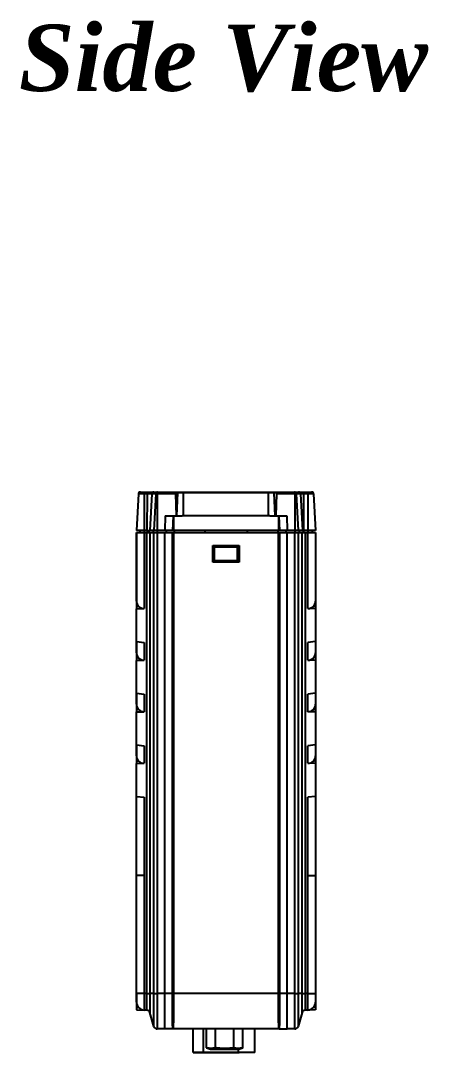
# Model space of a CAD drawing. Extents: x 322 to 1472, y 144 to 807.
# Drawn here: x 557.3 to 618.8, y 309.8 to 465.3 of the extents above; entities that cross this region are included whole.
import ezdxf

# ---------------------------------------------------------------- set-up
doc = ezdxf.new("R2010")
doc.units = 0
doc.header["$LTSCALE"] = 2
doc.layers.get('0').update_dxf_attribs({"linetype": 'CONTINUOUS'})
doc.styles.get("Standard").update_dxf_attribs({"font": 'TIMES.TTF'})

msp = doc.modelspace()

# ---------------------------------------------------------------- linework, layer by layer
at = {"color": 7, "linetype": 'CONTINUOUS'}
for p, q in [((575.089, 393.955), (574.8, 388.439)), ((575.96, 393.955), (575.089, 393.955)), ((575.389, 394.239), (575.973, 394.239)), ((575.96, 393.955), (575.948, 388.439)), ((576.395, 393.955), (575.96, 393.955)), ((575.973, 394.239), (576.408, 394.239)), ((576.395, 393.955), (576.382, 388.439)), ((577.119, 393.955), (576.395, 393.955)), ((576.408, 394.239), (577.407, 394.239)), ((577.119, 393.955), (576.841, 388.439)), ((577.724, 393.955), (577.119, 393.955)), ((577.407, 394.239), (577.994, 394.239)), ((577.724, 393.955), (577.446, 388.439)), ((577.927, 393.955), (577.927, 388.439)), ((580.684, 393.955), (577.927, 393.955)), ((577.994, 394.239), (580.674, 394.239)), ((580.674, 394.239), (595.926, 394.239)), ((580.684, 393.955), (580.8, 390.639)), ((580.9, 390.639), (581.022, 394.139)), ((581.9, 394.139), (581.022, 394.139)), ((581.9, 390.639), (581.9, 394.139)), ((594.7, 394.139), (581.9, 394.139)), ((594.7, 390.639), (594.7, 394.139)), ((595.578, 394.139), (594.7, 394.139)), ((595.7, 390.639), (595.578, 394.139)), ((595.916, 393.955), (595.8, 390.639)), ((598.673, 393.955), (595.916, 393.955)), ((595.926, 394.239), (598.606, 394.239)), ((598.606, 394.239), (599.253, 394.239)), ((598.673, 393.955), (598.673, 388.439)), ((598.876, 393.955), (599.154, 388.439)), ((599.541, 393.955), (598.876, 393.955)), ((599.253, 394.239), (599.976, 394.239)), ((599.541, 393.955), (599.818, 388.439)), ((599.989, 393.955), (599.541, 393.955)), ((599.976, 394.239), (600.627, 394.239)), ((599.989, 393.955), (600.002, 388.439)), ((600.64, 393.955), (599.989, 393.955)), ((600.627, 394.239), (601.211, 394.239)), ((600.64, 393.955), (600.652, 388.439)), ((601.511, 393.955), (600.64, 393.955)), ((601.511, 393.955), (601.8, 388.439)), ((580.727, 392.739), (580.973, 392.739)), ((580.73, 392.639), (580.97, 392.639)), ((595.627, 392.739), (595.873, 392.739)), ((595.63, 392.639), (595.87, 392.639)), ((579.123, 390.639), (579.076, 388.439)), ((579.123, 390.639), (580.322, 390.639)), ((580.322, 390.639), (580.242, 388.439)), ((580.322, 390.639), (580.381, 390.639)), ((580.381, 390.639), (580.381, 388.439)), ((580.381, 390.639), (581.696, 390.639)), ((580.935, 391.64), (580.765, 391.64)), ((581.9, 390.639), (581.696, 390.639)), ((594.7, 390.639), (581.9, 390.639)), ((594.904, 390.639), (594.7, 390.639)), ((594.904, 390.639), (596.219, 390.639)), ((595.835, 391.64), (595.665, 391.64)), ((596.219, 390.639), (596.219, 388.439)), ((596.219, 390.639), (596.278, 390.639)), ((596.278, 390.639), (596.358, 388.439)), ((596.278, 390.639), (597.477, 390.639)), ((597.477, 390.639), (597.524, 388.439)), ((575.948, 388.439), (574.8, 388.439)), ((574.8, 377.805), (574.8, 388.139)), ((574.8, 388.139), (575.948, 388.139)), ((574.8, 388.139), (574.8, 376.656)), ((574.8, 388.139), (574.8, 388.139)), ((575.295, 388.439), (575.3, 388.139)), ((576.382, 388.439), (575.948, 388.439)), ((575.948, 388.139), (575.948, 376.691)), ((575.948, 388.139), (576.382, 388.139)), ((575.969, 388.439), (575.969, 388.139)), ((576.382, 388.439), (576.841, 388.439)), ((576.382, 318.639), (576.382, 388.139)), ((576.382, 388.139), (576.841, 388.139)), ((576.404, 388.439), (576.404, 388.139)), ((577.446, 388.439), (576.841, 388.439)), ((576.841, 388.139), (576.841, 318.639)), ((576.841, 388.139), (577.446, 388.139)), ((577.317, 388.439), (577.322, 388.139)), ((577.927, 388.439), (577.446, 388.439)), ((577.446, 318.639), (577.446, 388.139)), ((577.446, 388.139), (577.927, 388.139)), ((577.923, 388.439), (577.927, 388.139)), ((579.076, 388.439), (577.927, 388.439)), ((577.927, 388.139), (577.927, 318.639)), ((577.927, 388.139), (579.076, 388.139)), ((580.242, 388.439), (579.076, 388.439)), ((579.076, 318.639), (579.076, 388.139)), ((579.076, 388.139), (580.242, 388.139)), ((579.276, 388.439), (579.278, 388.139)), ((580.381, 388.439), (580.242, 388.439)), ((580.242, 318.639), (580.242, 388.139)), ((585.124, 388.439), (580.381, 388.439)), ((580.381, 388.139), (580.381, 318.639)), ((580.381, 388.139), (596.219, 388.139)), ((580.5, 388.439), (580.502, 388.139)), ((591.476, 388.439), (585.124, 388.439)), ((585.124, 388.439), (585.124, 388.139)), ((596.219, 388.439), (591.476, 388.439)), ((591.476, 388.439), (591.476, 388.139)), ((596.1, 388.439), (596.098, 388.139)), ((596.358, 388.439), (596.219, 388.439)), ((596.219, 318.639), (596.219, 388.139)), ((597.524, 388.439), (596.358, 388.439)), ((596.358, 388.139), (596.358, 318.639)), ((596.358, 388.139), (597.524, 388.139)), ((597.324, 388.439), (597.322, 388.139)), ((598.673, 388.439), (597.524, 388.439)), ((597.524, 318.639), (597.524, 388.139)), ((597.524, 388.139), (598.673, 388.139)), ((599.154, 388.439), (598.673, 388.439)), ((598.677, 388.439), (598.673, 388.139)), ((598.673, 318.639), (598.673, 388.139)), ((598.673, 388.139), (599.154, 388.139)), ((599.818, 388.439), (599.154, 388.439)), ((599.154, 388.139), (599.154, 318.639)), ((599.154, 388.139), (599.759, 388.139)), ((599.343, 388.439), (599.338, 388.139)), ((599.759, 318.639), (599.759, 388.139)), ((599.759, 388.139), (600.218, 388.139)), ((599.818, 388.439), (600.002, 388.439)), ((599.98, 388.439), (599.98, 388.139)), ((600.652, 388.439), (600.002, 388.439)), ((600.218, 388.139), (600.218, 318.639)), ((600.218, 388.139), (600.652, 388.139)), ((600.631, 388.439), (600.631, 388.139)), ((601.8, 388.439), (600.652, 388.439)), ((600.652, 376.691), (600.652, 388.139)), ((600.652, 388.139), (601.8, 388.139)), ((601.305, 388.439), (601.3, 388.139)), ((601.8, 388.139), (601.8, 377.805)), ((601.8, 388.139), (601.8, 376.656)), ((586.3, 386.179), (590.3, 386.179)), ((586.3, 383.679), (586.3, 386.179)), ((586.337, 386.142), (586.3, 386.179)), ((586.337, 386.142), (590.263, 386.142)), ((586.338, 383.717), (586.337, 386.142)), ((586.55, 386.079), (586.55, 386.142)), ((590.05, 386.079), (586.55, 386.079)), ((586.55, 385.987), (586.55, 386.079)), ((586.55, 385.987), (590.05, 385.987)), ((586.55, 383.921), (586.55, 385.987)), ((590.05, 386.142), (590.05, 386.079)), ((590.05, 385.987), (590.05, 386.079)), ((590.05, 383.921), (590.05, 385.987)), ((590.263, 386.142), (590.262, 383.717)), ((590.263, 386.142), (590.3, 386.179)), ((590.3, 386.179), (590.3, 383.679)), ((586.338, 383.717), (586.3, 383.679)), ((590.3, 383.679), (586.3, 383.679)), ((590.262, 383.717), (586.338, 383.717)), ((586.55, 383.921), (590.05, 383.921)), ((586.55, 383.82), (586.55, 383.921)), ((586.55, 383.82), (588.051, 383.82)), ((586.55, 383.818), (586.55, 383.82)), ((586.55, 383.818), (588.051, 383.818)), ((588.051, 383.82), (588.054, 383.739)), ((588.546, 383.739), (588.054, 383.739)), ((588.549, 383.82), (588.546, 383.739)), ((588.549, 383.82), (590.05, 383.82)), ((588.549, 383.818), (590.05, 383.818)), ((590.05, 383.82), (590.05, 383.921)), ((590.05, 383.82), (590.05, 383.818)), ((590.262, 383.717), (590.3, 383.679)), ((574.8, 376.656), (575.948, 376.691)), ((574.8, 371.706), (574.8, 376.656)), ((601.8, 376.656), (600.652, 376.691)), ((601.8, 376.656), (601.8, 371.706)), ((574.8, 371.706), (575.948, 371.571)), ((574.8, 371.706), (574.8, 368.878)), ((574.8, 370.027), (574.8, 371.706)), ((601.8, 371.706), (600.652, 371.571)), ((601.8, 371.706), (601.8, 368.878)), ((601.8, 371.706), (601.8, 370.027)), ((575.948, 371.571), (575.948, 368.913)), ((600.652, 368.913), (600.652, 371.571)), ((574.8, 368.878), (575.948, 368.913)), ((574.8, 363.928), (574.8, 368.878)), ((601.8, 368.878), (600.652, 368.913)), ((601.8, 368.878), (601.8, 363.928)), ((574.8, 363.928), (575.948, 363.793)), ((574.8, 363.928), (574.8, 361.1)), ((574.8, 362.248), (574.8, 363.928)), ((601.8, 363.928), (600.652, 363.793)), ((601.8, 363.928), (601.8, 361.1)), ((601.8, 363.928), (601.8, 362.248)), ((575.948, 363.793), (575.948, 361.135)), ((600.652, 361.135), (600.652, 363.793)), ((574.8, 361.1), (575.948, 361.135)), ((574.8, 356.15), (574.8, 361.1)), ((601.8, 361.1), (600.652, 361.135)), ((601.8, 361.1), (601.8, 356.15)), ((574.8, 356.15), (575.948, 356.015)), ((574.8, 356.15), (574.8, 353.322)), ((574.8, 354.47), (574.8, 356.15)), ((601.8, 356.15), (600.652, 356.015)), ((601.8, 356.15), (601.8, 353.322)), ((601.8, 356.15), (601.8, 354.47)), ((575.948, 356.015), (575.948, 353.357)), ((600.652, 353.357), (600.652, 356.015)), ((574.8, 353.322), (575.948, 353.357)), ((574.8, 348.372), (574.8, 353.322)), ((601.8, 353.322), (600.652, 353.357)), ((601.8, 353.322), (601.8, 348.372)), ((574.8, 348.372), (575.948, 348.237)), ((574.8, 336.439), (574.8, 348.372)), ((601.8, 348.372), (600.652, 348.237)), ((601.8, 348.372), (601.8, 336.439)), ((575.948, 348.237), (575.948, 336.439)), ((600.652, 336.439), (600.652, 348.237)), ((575.948, 336.439), (574.8, 336.439)), ((574.8, 318.639), (574.8, 336.439)), ((575.948, 336.439), (575.948, 318.639)), ((600.652, 318.639), (600.652, 336.439)), ((600.652, 336.439), (601.8, 336.439)), ((601.8, 336.439), (601.8, 318.639)), ((575.948, 318.639), (574.8, 318.639)), ((574.8, 317.373), (574.8, 318.639)), ((574.8, 318.639), (574.8, 316.224)), ((576.382, 318.639), (575.948, 318.639)), ((575.948, 318.639), (575.948, 316.174)), ((576.382, 318.639), (576.841, 318.639)), ((576.382, 316.155), (576.382, 318.639)), ((577.446, 318.639), (576.841, 318.639)), ((576.841, 318.639), (576.841, 315.793)), ((577.446, 318.639), (577.927, 318.639)), ((577.446, 313.683), (577.446, 318.639)), ((579.076, 318.639), (577.927, 318.639)), ((577.927, 318.639), (577.927, 313.321)), ((580.242, 318.639), (579.076, 318.639)), ((596.219, 318.639), (580.381, 318.639)), ((597.524, 318.639), (596.358, 318.639)), ((598.673, 318.639), (597.524, 318.639)), ((598.673, 313.321), (598.673, 318.639)), ((598.673, 318.639), (599.154, 318.639)), ((599.154, 318.639), (599.154, 313.683)), ((599.759, 318.639), (599.154, 318.639)), ((599.759, 315.793), (599.759, 318.639)), ((599.759, 318.639), (600.218, 318.639)), ((600.218, 318.639), (600.218, 316.155)), ((600.652, 318.639), (600.218, 318.639)), ((600.652, 316.174), (600.652, 318.639)), ((600.652, 318.639), (601.8, 318.639)), ((601.8, 318.639), (601.8, 317.373)), ((601.8, 318.639), (601.8, 316.224)), ((574.8, 316.224), (575.948, 316.174)), ((576.382, 316.155), (575.948, 316.174)), ((577.446, 313.683), (576.841, 315.793)), ((599.759, 315.793), (599.154, 313.683)), ((600.652, 316.174), (600.218, 316.155)), ((601.8, 316.224), (600.652, 316.174)), ((579.076, 313.321), (577.927, 313.321)), ((580.3, 313.321), (579.076, 313.321)), ((596.3, 313.321), (580.3, 313.321)), ((583.335, 309.791), (583.335, 313.321)), ((585.343, 310.484), (585.343, 313.321)), ((586.714, 310.484), (586.714, 313.321)), ((589.457, 310.484), (589.457, 313.321)), ((590.828, 310.484), (590.828, 313.321)), ((592.635, 309.791), (592.635, 313.321)), ((596.3, 313.321), (597.524, 313.321)), ((598.673, 313.321), (597.524, 313.321)), ((583.335, 309.791), (583.335, 309.791)), ((583.735, 309.791), (583.735, 309.791)), ((590.209, 309.791), (584.909, 309.791)), ((584.909, 309.791), (590.209, 309.791)), ((590.294, 309.791), (584.994, 309.791)), ((584.994, 309.791), (590.294, 309.791)), ((585.343, 310.484), (585.96, 310.291)), ((586.565, 309.791), (586.765, 309.791)), ((589.405, 309.791), (589.605, 309.791)), ((589.405, 309.791), (589.605, 309.791)), ((590.21, 310.291), (590.828, 310.484)), ((592.235, 309.791), (592.235, 309.791)), ((592.635, 309.791), (592.635, 309.791))]:
    msp.add_line(p, q, dxfattribs=at)
at = {"color": 8, "linetype": 'CONTINUOUS'}
for p, q in [((584.909, 309.791), (584.909, 313.321)), ((584.994, 309.791), (584.994, 309.791)), ((590.209, 309.791), (590.209, 310.291)), ((590.294, 309.791), (590.294, 309.791))]:
    msp.add_line(p, q, dxfattribs=at)
at = {"color": 7, "linetype": 'CONTINUOUS', "flags": 128}
for points in [[(580.674, 394.239), (580.674, 394.234), (580.675, 394.218), (580.676, 394.192), (580.677, 394.157), (580.679, 394.114), (580.68, 394.065), (580.682, 394.011), (580.684, 393.955)], [(595.916, 393.955), (595.918, 394.011), (595.92, 394.065), (595.921, 394.114), (595.923, 394.157), (595.924, 394.192), (595.925, 394.218), (595.926, 394.234), (595.926, 394.239)], [(584.909, 309.791), (584.585, 309.791), (584.283, 309.791), (584.012, 309.791), (583.778, 309.791), (583.588, 309.791), (583.449, 309.791), (583.364, 309.791), (583.335, 309.791)], [(583.335, 309.791), (583.364, 309.791), (583.449, 309.791), (583.588, 309.791), (583.778, 309.791), (584.012, 309.791), (584.283, 309.791), (584.585, 309.791), (584.909, 309.791)], [(583.735, 309.791), (583.758, 309.791), (583.826, 309.791), (583.938, 309.791), (584.089, 309.791), (584.276, 309.791), (584.494, 309.791), (584.735, 309.791), (584.994, 309.791)], [(584.994, 309.791), (584.735, 309.791), (584.494, 309.791), (584.276, 309.791), (584.089, 309.791), (583.938, 309.791), (583.826, 309.791), (583.758, 309.791), (583.735, 309.791)], [(588.085, 310.291), (588.635, 310.291), (589.148, 310.291), (589.588, 310.291), (589.926, 310.291), (590.138, 310.291), (590.21, 310.291), (590.138, 310.291), (589.926, 310.291), (589.588, 310.291), (589.148, 310.291), (588.635, 310.291), (588.085, 310.291), (587.535, 310.291), (587.023, 310.291), (586.583, 310.291), (586.245, 310.291), (586.033, 310.291), (585.96, 310.291), (586.033, 310.291), (586.245, 310.291), (586.583, 310.291), (587.023, 310.291), (587.535, 310.291), (588.085, 310.291)], [(586.665, 309.791), (586.704, 309.791), (586.736, 309.791), (586.758, 309.791), (586.765, 309.791), (586.758, 309.791), (586.736, 309.791), (586.704, 309.791), (586.665, 309.791), (586.627, 309.791), (586.595, 309.791), (586.573, 309.791), (586.565, 309.791), (586.573, 309.791), (586.595, 309.791), (586.627, 309.791), (586.665, 309.791)], [(586.665, 309.791), (586.704, 309.791), (586.736, 309.791), (586.758, 309.791), (586.765, 309.791), (586.758, 309.791), (586.736, 309.791), (586.704, 309.791), (586.665, 309.791), (586.627, 309.791), (586.595, 309.791), (586.573, 309.791), (586.565, 309.791), (586.573, 309.791), (586.595, 309.791), (586.627, 309.791), (586.665, 309.791)], [(588.085, 310.291), (588.496, 310.291), (588.857, 310.291), (589.125, 310.291), (589.267, 310.291), (589.267, 310.291), (589.125, 310.291), (588.857, 310.291), (588.496, 310.291), (588.085, 310.291), (587.675, 310.291), (587.314, 310.291), (587.046, 310.291), (586.904, 310.291), (586.904, 310.291), (587.046, 310.291), (587.314, 310.291), (587.675, 310.291), (588.085, 310.291)], [(589.505, 309.791), (589.544, 309.791), (589.576, 309.791), (589.598, 309.791), (589.605, 309.791), (589.598, 309.791), (589.576, 309.791), (589.544, 309.791), (589.505, 309.791), (589.467, 309.791), (589.435, 309.791), (589.413, 309.791), (589.405, 309.791), (589.413, 309.791), (589.435, 309.791), (589.467, 309.791), (589.505, 309.791)], [(589.505, 309.791), (589.544, 309.791), (589.576, 309.791), (589.598, 309.791), (589.605, 309.791), (589.598, 309.791), (589.576, 309.791), (589.544, 309.791), (589.505, 309.791), (589.467, 309.791), (589.435, 309.791), (589.413, 309.791), (589.405, 309.791), (589.413, 309.791), (589.435, 309.791), (589.467, 309.791), (589.505, 309.791)], [(592.635, 309.791), (592.586, 309.791), (592.439, 309.791), (592.203, 309.791), (591.89, 309.791), (591.514, 309.791), (591.094, 309.791), (590.652, 309.791), (590.209, 309.791)], [(592.635, 309.791), (592.586, 309.791), (592.439, 309.791), (592.203, 309.791), (591.89, 309.791), (591.514, 309.791), (591.094, 309.791), (590.652, 309.791), (590.209, 309.791)], [(592.235, 309.791), (592.196, 309.791), (592.079, 309.791), (591.89, 309.791), (591.639, 309.791), (591.338, 309.791), (591.002, 309.791), (590.649, 309.791), (590.294, 309.791)], [(592.235, 309.791), (592.196, 309.791), (592.079, 309.791), (591.89, 309.791), (591.639, 309.791), (591.338, 309.791), (591.002, 309.791), (590.649, 309.791), (590.294, 309.791)]]:
    msp.add_lwpolyline(points, dxfattribs=at)
at = {"color": 7, "linetype": 'CONTINUOUS'}
for centre, radius, start, end in [((575.389, 393.939), 0.3, 90, 177), ((577.569, 394.023), 1.61, 172.29873, 182.43757), ((578.004, 394.023), 1.61, 172.29906, 182.43762), ((577.412, 393.945), 0.294, 91.07557, 178.18689), ((599.247, 393.945), 0.294, 1.81311, 88.92443), ((598.38, 394.023), 1.611, 357.56256, 7.70076), ((599.031, 394.023), 1.61, 357.56243, 7.70127), ((601.211, 393.939), 0.3, 3, 90), ((576, 317.373), 1.2, 180, 267.5), ((600.6, 317.373), 1.2, 272.5, 0), ((576.36, 315.655), 0.5, 16, 87.5), ((600.24, 315.655), 0.5, 92.5, 164), ((577.927, 313.821), 0.5, 196, 270), ((598.673, 313.821), 0.5, 270, 344)]:
    msp.add_arc(centre, radius, start, end, dxfattribs=at)
for centre, major_axis, start_param, end_param in [((576, 377.894), (0.864, 0.897), 2.374715, 3.9018781), ((600.6, 377.894), (-0.864, 0.897), 2.3813072, 3.9084703), ((576, 370.115), (0.864, 0.897), 2.374715, 3.9018781), ((600.6, 370.115), (-0.864, 0.897), 2.3813072, 3.9084703), ((576, 362.337), (0.864, 0.897), 2.374715, 3.9018781), ((600.6, 362.337), (-0.864, 0.897), 2.3813072, 3.9084703), ((576, 354.559), (0.864, 0.897), 2.374715, 3.9018781), ((600.6, 354.559), (-0.864, 0.897), 2.3813072, 3.9084703)]:
    msp.add_ellipse(centre, major_axis=major_axis, ratio=0.9285799, start_param=start_param, end_param=end_param, dxfattribs=at)
for points, knots in [([(577.994, 394.239), (577.973, 394.237), (577.933, 394.234), (577.869, 394.209), (577.801, 394.158), (577.741, 394.068), (577.73, 393.992), (577.724, 393.955)], [0, 0, 0, 0, 0.1562628, 0.2919355, 0.5008626, 0.7581797, 1, 1, 1, 1]), ([(577.927, 393.955), (577.904, 393.955), (577.859, 393.957), (577.798, 393.958), (577.749, 393.957), (577.732, 393.955), (577.724, 393.955)], [0, 0, 0, 0, 0.2500799, 0.499989, 0.7498952, 1, 1, 1, 1]), ([(577.927, 393.955), (577.928, 393.992), (577.93, 394.068), (577.944, 394.158), (577.962, 394.209), (577.978, 394.234), (577.988, 394.237), (577.994, 394.239)], [0, 0, 0, 0, 0.241838, 0.4991327, 0.7080961, 0.8437581, 1, 1, 1, 1]), ([(598.673, 393.955), (598.672, 393.992), (598.67, 394.068), (598.656, 394.158), (598.638, 394.209), (598.622, 394.234), (598.612, 394.237), (598.606, 394.239)], [0, 0, 0, 0, 0.2418185, 0.4991329, 0.7080682, 0.8437403, 1, 1, 1, 1]), ([(598.876, 393.955), (598.87, 393.992), (598.859, 394.068), (598.799, 394.158), (598.731, 394.209), (598.667, 394.234), (598.627, 394.237), (598.606, 394.239)], [0, 0, 0, 0, 0.2418409, 0.4991372, 0.7080961, 0.843763, 1, 1, 1, 1]), ([(598.876, 393.955), (598.868, 393.955), (598.851, 393.957), (598.802, 393.958), (598.741, 393.957), (598.696, 393.955), (598.673, 393.955)], [0, 0, 0, 0, 0.2501048, 0.500011, 0.7499201, 1, 1, 1, 1]), ([(579.076, 314.033), (579.076, 314.265), (579.076, 314.55), (579.076, 315.207), (579.076, 315.578), (579.076, 316.382), (579.076, 316.814), (579.076, 317.711), (579.076, 318.175), (579.076, 318.639)], [0, 0, 0, 0, 0.25, 0.25, 0.5, 0.5, 0.75, 0.75, 1, 1, 1, 1]), ([(580.3, 313.321), (580.3, 313.321), (580.3, 313.323), (580.297, 313.337), (580.293, 313.363), (580.288, 313.409), (580.28, 313.483), (580.272, 313.593), (580.263, 313.748), (580.256, 313.951), (580.248, 314.298), (580.242, 314.883), (580.242, 315.639), (580.242, 316.368), (580.241, 316.96), (580.241, 317.574), (580.241, 318.105), (580.242, 318.461), (580.242, 318.639)], [0, 0, 0, 0, 0.0374103, 0.0779429, 0.1217311, 0.1689567, 0.2198677, 0.2778183, 0.3369375, 0.3934679, 0.4541174, 0.5784989, 0.6938646, 0.7477178, 0.8324056, 0.8882022, 0.9440744, 1, 1, 1, 1]), ([(580.381, 318.639), (580.381, 318.538), (580.381, 318.348), (580.381, 318.079), (580.381, 317.841), (580.381, 317.631), (580.381, 317.449), (580.381, 317.292), (580.381, 317.158), (580.382, 316.827), (580.383, 316.362), (580.381, 315.687), (580.375, 315.076), (580.368, 314.553), (580.356, 314.09), (580.34, 313.714), (580.322, 313.488), (580.308, 313.378), (580.301, 313.328), (580.3, 313.323), (580.3, 313.321)], [0, 0, 0, 0, 0.03144158, 0.05940743, 0.08419176, 0.10604552, 0.12518096, 0.14177595, 0.15597796, 0.16790774, 0.24772008, 0.3073467, 0.40132753, 0.48070435, 0.54862293, 0.66531853, 0.78162584, 0.85635752, 0.92974339, 1, 1, 1, 1]), ([(596.3, 313.321), (596.3, 313.321), (596.3, 313.323), (596.297, 313.336), (596.293, 313.362), (596.287, 313.413), (596.275, 313.532), (596.256, 313.789), (596.239, 314.229), (596.228, 314.719), (596.223, 315.2), (596.22, 315.713), (596.217, 316.179), (596.218, 316.699), (596.219, 317.129), (596.219, 317.5), (596.219, 317.628), (596.219, 317.804), (596.219, 318.032), (596.219, 318.316), (596.219, 318.525), (596.219, 318.639)], [0, 0, 0, 0, 0.03665758, 0.07563307, 0.11672255, 0.17117676, 0.23597611, 0.36011116, 0.4861572, 0.54883192, 0.61370832, 0.69629979, 0.74184824, 0.77558871, 0.87075785, 0.87946032, 0.89286952, 0.91122511, 0.93486854, 0.96426016, 1, 1, 1, 1]), ([(596.358, 318.639), (596.358, 318.545), (596.358, 318.357), (596.358, 318.076), (596.358, 317.795), (596.359, 317.516), (596.359, 317.272), (596.358, 316.953), (596.358, 316.504), (596.358, 315.84), (596.357, 315.067), (596.353, 314.38), (596.341, 313.827), (596.326, 313.548), (596.313, 313.414), (596.306, 313.356), (596.301, 313.326), (596.3, 313.322), (596.3, 313.321)], [0, 0, 0, 0, 0.0295215, 0.0590451, 0.0885503, 0.1180279, 0.1474818, 0.1664954, 0.220883, 0.2939132, 0.3928593, 0.5113147, 0.6177554, 0.7624168, 0.8271347, 0.8824914, 0.9433741, 1, 1, 1, 1]), ([(597.524, 314.033), (597.524, 314.271), (597.524, 314.706), (597.524, 315.412), (597.524, 316.187), (597.524, 317.262), (597.524, 318.18), (597.524, 318.639)], [0, 0, 0, 0, 0.17047592, 0.25571389, 0.34095185, 0.51142777, 0.6819037, 0.6819037, 0.6819037, 0.6819037]), ([(579.076, 313.321), (579.076, 313.321), (579.076, 313.382), (579.076, 313.622), (579.076, 313.801), (579.076, 314.033)], [0, 0, 0, 0, 0.5, 0.5, 1, 1, 1, 1]), ([(586.714, 310.484), (586.489, 310.427), (586.032, 310.312), (585.574, 310.426), (585.343, 310.484)], [0, 0, 0, 0, 0.49350495, 1, 1, 1, 1]), ([(589.457, 310.484), (589.06, 310.434), (588.258, 310.333), (587.337, 310.392), (586.824, 310.468), (586.714, 310.484)], [0, 0, 0, 0, 0.4350449, 0.8789579, 1, 1, 1, 1]), ([(590.828, 310.484), (590.602, 310.427), (590.145, 310.312), (589.688, 310.426), (589.457, 310.484)], [0, 0, 0, 0, 0.4935051, 1, 1, 1, 1])]:
    msp.add_open_spline(points, degree=3, knots=knots, dxfattribs=at)
for points in [[(580.242, 388.139), (580.278, 388.139), (580.331, 388.139), (580.381, 388.139)], [(596.219, 388.139), (596.269, 388.139), (596.322, 388.139), (596.358, 388.139)], [(580.381, 318.639), (580.331, 318.639), (580.278, 318.639), (580.242, 318.639)], [(596.358, 318.639), (596.322, 318.639), (596.269, 318.639), (596.219, 318.639)], [(597.524, 313.321), (597.524, 313.321), (597.524, 313.353), (597.524, 313.494), (597.524, 313.721), (597.524, 313.923), (597.524, 314.033)]]:
    msp.add_open_spline(points, degree=3, dxfattribs=at)

# ---------------------------------------------------------------- texts
at = {"insert": (587.912, 459.582), "char_height": 10, "attachment_point": 5}
msp.add_mtext('{\\fTimes New Roman|b1|i1|c238|p18;Side\\fTimes New Roman|b1|i1|c0|p18; View}', dxfattribs=at)

doc.saveas('drawing.dxf')
